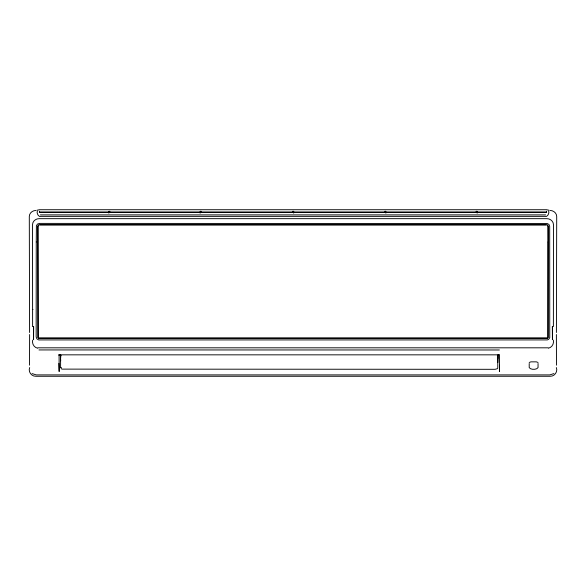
<?xml version="1.0" encoding="UTF-8"?>
<svg xmlns="http://www.w3.org/2000/svg" width="586" height="586" viewBox="0 0 586 586"><rect width="100%" height="100%" fill="white"/><g stroke="black" fill="none" stroke-linecap="round" stroke-linejoin="round"><path stroke-width="0.88" d="M553.389 326.57L553.477 224.694C553.462 221.266 550.21 218.6 546.899 218.666L39.101 218.666C35.79 218.6 32.538 221.266 32.523 224.694L32.611 326.57L33.028 326.57M37.834 226.416L37.907 337.683M37.965 226.423L38.215 337.895M497.807 358.464L497.646 355.241M39.394 212.198L39.452 211.224M546.518 212.528L546.548 211.854L546.606 212.462M60.6 367.576L60.6 356.01M553.345 340.136C554.166 343.667 551.997 347.483 548.386 348.201M499.558 365.232L499.426 371.531L499.499 354.523M39.394 212.462L39.452 211.854L39.482 212.528M497.844 362.58L498.195 354.574M556.473 365.188L556.385 334.54M59.083 354.691L58.856 355.284L59.875 354.838L498.708 354.838M60.768 355.761L60.937 355.241M60.819 355.314L60.651 357.658M38.017 226.006L38.859 225.039M37.885 225.976L38.801 224.921M497.763 367.825L497.77 355.314M29.615 334.54L29.527 365.188M29.666 367.554C27.974 371.729 31.439 376.483 35.893 376.271L550.108 376.271C554.561 376.483 558.026 371.729 556.334 367.554M36.889 210.264L39.438 209.729L546.562 209.729L549.111 210.264M556.407 332.489L556.7 216.476C556.7 213.04 553.411 210.418 550.108 210.477M547.785 337.895L548.064 241.996M529.209 362.478L530.916 361.848L536.344 361.848L538.051 362.478M497.748 368.572L495.097 369.312L61.684 369.121M553.895 373.59L549.8 374.901L36.2 374.901L32.105 373.59M547.58 338.085L38.42 338.085M547.661 338.188L38.339 338.188M108.842 211.297L109.978 211.334M200.134 211.297L201.262 211.334M292.568 211.334L293.703 211.297L293.703 213.157M384.738 211.334L385.866 211.297M476.022 211.334L477.158 211.297M37.387 211.114C36.383 212.139 38.127 217.736 41.306 216.359L544.694 216.359C547.873 217.736 549.617 212.139 548.613 211.114M35.893 210.477C32.589 210.418 29.3 213.04 29.3 216.476L29.593 332.489M548.078 347.813L37.922 347.813M39.467 211.956L546.533 211.956M39.416 212.535L546.584 212.535M40.383 214.886L545.617 214.886M39.694 224.768L546.306 224.768M39.709 224.892L546.291 224.892M32.589 309.511L33.006 309.511M499.382 349.981L38.976 349.937M37.607 348.201C34.003 347.483 31.834 343.667 32.655 340.136M60.937 367.715L61.435 367.986M60.819 367.825L61.34 368.118M547.192 224.921L548.115 225.976M547.141 225.039L547.983 226.006M546.548 211.224L546.606 212.198M60.387 354.574L60.666 360.8M58.893 363.349L59.157 371.531L59.083 354.523M548.166 226.416L548.196 241.989M548.035 226.423L548.218 337.36A1.494 1.494 0 0 1 548.093 337.683M538.051 363.481L538.051 367.576C536.791 369.942 530.462 369.942 529.209 367.576L529.209 363.481M477.158 211.92L477.158 213.157M385.866 211.92L385.866 213.157M200.134 211.92L200.134 213.157M108.842 211.92L108.842 213.157M36.251 241.974L36.156 336.957L36.889 338.876L38.698 339.924L547.302 339.924L548.606 339.345L549.756 337.69L549.69 226.379L548.987 224.482L547.185 223.508L39.584 223.398L37.526 224.05L36.405 225.661L36.251 241.974M33.614 326.57L33.57 339.638L33.614 326.57M552.43 339.638L552.386 326.57L552.43 339.638"/></g></svg>
